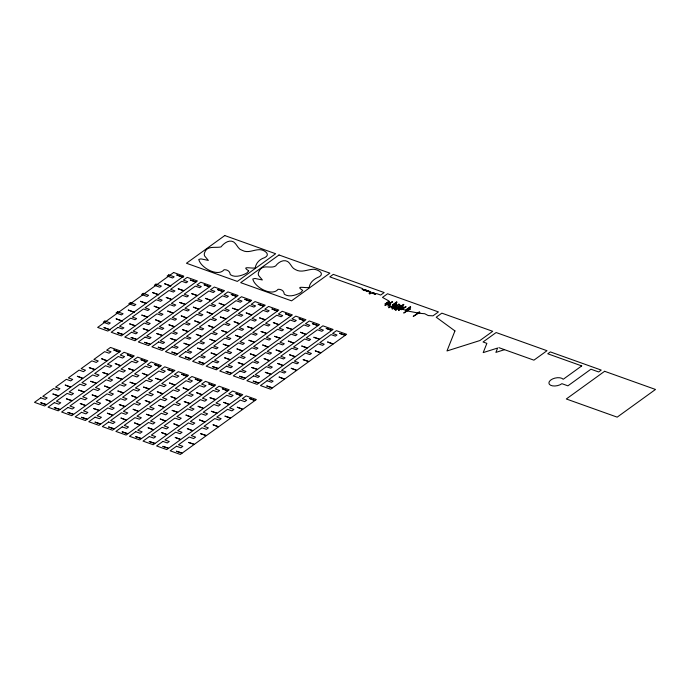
<?xml version="1.0" encoding="UTF-8"?>
<svg xmlns="http://www.w3.org/2000/svg" width="690" height="690" viewBox="0 0 690 690"><rect width="100%" height="100%" fill="white"/><g stroke="black" fill="none" stroke-linecap="round" stroke-linejoin="round"><path stroke-width="1.03" d="M389.358 305.023L389.815 303.764M259.431 270.54L258.457 272.671A15.016 7.849 -11.8 0 0 258.681 275.586L262.381 279.976L254.921 278.441L252.79 279.019C254.731 287.463 272.102 296.838 278.096 289.274C281.727 289.11 284.082 291.171 284.28 294.19C288.549 297.183 294.156 295.622 298.554 293.759A13.748 7.185 -11.8 0 0 301.012 292.439L302.703 290.378C294.087 284.961 306.722 288.618 309.189 287.359C310.095 281.753 314.554 278.682 319.625 276.604C325.007 272.895 316.908 269.204 313.363 269.255C307.369 269.462 301.306 273.111 295.398 269.574C291.68 268.194 290.878 263.623 287.678 261.519C283.383 259.078 278.191 262.338 275.672 265.935C270.687 269.126 263.269 263.822 259.388 270.575M397.423 308.603L395.508 310.207L397.656 308.706L398.708 308.792M369.228 293.509L369.59 294.026L372.548 292.612L372.117 293.198L373.704 292.845L372.816 293.552L374.118 292.965L373.549 293.69L374.385 293.216L373.946 293.88L375.455 293.681L374.817 294.414L376.559 293.578L380.699 295.053L384.166 292.543L333.287 274.37L329.82 276.88L362.509 288.558L362.172 289.697L363.708 289.231L363.354 289.947L364.277 289.524L363.371 290.119L364.475 289.705L364.061 290.128L365.07 289.559L364.7 290.412L366.14 289.947L365.113 290.757L366.632 290.266L366.174 290.852L367.063 290.688L366.528 291.189L367.925 290.594L367.382 291.447L368.46 290.792L367.882 291.637L369.012 291.163L368.676 291.741L369.236 291.206L369.357 292.017L369.961 291.447L369.659 292.301L370.978 292.051L369.21 293.526M389.445 307.43L390.592 306.231L389.6 305.161M392.041 301.694L387.789 304.868L392.61 301.978L392.222 301.772M390.091 304.549L387.961 306.136L390.178 304.592M396.569 301.935L392.317 305.109L397.138 302.22L396.75 302.013M395.922 303.428L391.67 306.602L396.491 303.712L396.103 303.505M393.481 305.765L391.359 307.352L393.567 305.799M396.008 304.833L391.756 308.007L396.578 305.118L396.181 304.911M398.82 304.118L394.568 307.291L399.389 304.402L399.001 304.195M396.871 306.972L394.749 308.559L396.966 307.015M400.174 305.213L394.223 309.646L400.968 305.601L400.028 305.584L400.424 305.308M397.509 308.715L396.776 308.249M403.357 304.359L399.105 307.533L403.926 304.635L403.538 304.437M402.71 305.851L398.458 309.025L403.279 306.136L402.891 305.929M402.788 307.257L398.535 310.431L403.357 307.542L402.969 307.335M405.608 306.541L401.356 309.715L406.177 306.826L405.789 306.619M410.145 306.783L405.884 309.957L410.705 307.059L410.317 306.852M409.67 308.603L403.719 313.036L410.464 308.991L409.524 308.973L409.92 308.706M419.166 311.992L413.215 316.434L419.96 312.38L419.02 312.372L419.416 312.096M581.73 365.907L563.23 379.276A7.573 3.959 -11.8 0 0 552.492 378.983A7.573 3.959 -11.8 0 0 550.611 385.27A7.573 3.959 -11.8 0 0 561.91 383.683L567.913 385.831L590.933 369.202L598.644 371.953L601.24 370.082L550.361 351.909L547.765 353.78L581.687 365.898M396.224 309.853L396.457 309.637M504.528 349.675L495.894 352.4L497.628 348.036L483.198 352.607L486.873 343.361L483.034 341.99L496.127 332.537L546.998 350.71L533.913 360.163L498.861 347.648M393.067 308.421L392.834 308.637M400.674 309.189L402.029 309.111M392.274 306.852L393.145 306.86M395.793 307.714L394.318 307.662L392.11 308.999L393.938 307.49L393.559 307.015M418.597 313.243L424.712 313.717L428.266 315.572L432.992 315.839L438.426 311.923L387.547 293.75L382.484 297.407L389.065 301.064L384.891 304.178L389.212 301.53L389.108 302.496L384.968 305.584L389.315 302.927L389.393 303.479M417.545 312.889L407.367 310.966M402.356 309.215L406.712 310.621M398.975 308.766L400.174 309.017M392.015 306.783L391.049 306.395L388.72 307.783L389.6 307.128M248.685 270.816L246.994 272.869A13.748 7.185 -11.8 0 1 244.536 274.189C240.137 276.052 234.531 277.622 230.262 274.62C230.063 271.601 227.709 269.54 224.086 269.712C218.083 277.268 200.712 267.893 198.772 259.457L200.911 258.871L208.363 260.415L204.663 256.016A15.016 7.849 -11.8 0 1 204.438 253.109C206.853 245.088 215.332 248.245 220.981 246.925C223.853 243.354 228.933 239.292 233.66 241.948C237.075 244.277 237.929 249.383 242.328 250.375C248.021 253.489 253.635 249.677 259.345 249.685C263.606 249.375 271.368 254.282 264.813 257.577C259.716 259.138 256.197 262.726 255.171 267.798C252.704 269.048 240.068 265.391 248.685 270.816M454.943 330.924L446.973 350.96L479.93 340.532L492.695 331.304L441.85 313.148L436.227 317.21L454.943 330.924M104.88 321.031L103.284 322.187L108.71 324.119L110.305 322.972L104.88 321.031M117.654 311.802L116.058 312.958L121.483 314.899L123.079 313.743L117.654 311.802M130.427 302.574L128.832 303.729L134.257 305.67L135.852 304.514L130.427 302.574M143.192 293.345L141.597 294.501L147.03 296.441L148.626 295.286L143.192 293.345M155.966 284.116L154.37 285.272L159.795 287.213L161.4 286.057L155.966 284.116M168.739 274.887L167.144 276.043L172.569 277.984L174.165 276.828L168.739 274.887M173.647 272.507L97.652 327.414L107.83 331.045L183.825 276.138L173.647 272.507M224.768 235.557L186.455 263.244L237.334 281.416L275.646 253.73L224.768 235.557M104.043 327.629L110.15 329.811L104.043 327.629M116.179 318.858L122.285 321.04L116.179 318.858M128.314 310.095L134.421 312.277L128.314 310.095M140.45 301.332L146.556 303.505L140.45 301.332M152.576 292.56L158.683 294.742L152.576 292.56M164.712 283.797L170.818 285.979L164.712 283.797M176.847 275.025L182.954 277.207L176.847 275.025M117.93 327.414L111.219 332.261L121.397 335.892L123.122 334.65L117.421 332.615L123.312 334.512L135.257 325.878L129.556 323.843L135.447 325.74L147.384 317.115L141.692 315.08L147.582 316.977L159.519 308.344L154.017 306.17L159.709 308.206L171.655 299.581L166.152 297.407L171.845 299.443L183.79 290.818L178.089 288.782L183.98 290.68L195.925 282.046L190.224 280.011L196.115 281.908L197.392 280.985L187.214 277.354L183.385 280.123L187.732 281.675L186.136 282.831L181.789 281.27L170.611 289.352L174.967 290.904L173.363 292.06L169.016 290.499L157.838 298.58L162.193 300.133L160.597 301.288L156.242 299.727L145.064 307.809L149.42 309.362L147.824 310.509L143.468 308.956L132.299 317.029L136.646 318.59L135.05 319.737L130.695 318.185L119.525 326.258L123.872 327.819L122.277 328.966L117.93 327.414M40.814 397.776L34.5 402.339L44.678 405.979L46.351 404.763L40.658 402.727L46.592 404.59L58.486 396L52.794 393.964L58.728 395.827L70.621 387.228L65.162 385.02L70.854 387.055L82.757 378.465L77.297 376.257L82.99 378.293L94.892 369.693L89.191 367.658L95.125 369.521L107.019 360.93L101.559 358.722L107.261 360.758L119.154 352.159L113.695 349.959L119.396 351.995L120.672 351.072L110.495 347.432L106.665 350.201L111.012 351.753L109.029 353.194L104.673 351.641L93.892 359.43L98.239 360.982L96.255 362.423L91.908 360.861L81.118 368.658L85.474 370.211L83.481 371.651L79.134 370.09L68.344 377.887L72.7 379.44L70.708 380.88L66.361 379.319L55.571 387.116L59.927 388.668L57.943 390.1L53.587 388.548L42.806 396.345L47.153 397.897L45.169 399.329L40.814 397.776M131.497 332.261L124.787 337.108L134.964 340.739L136.689 339.497L130.988 337.462L136.879 339.359L148.824 330.726L143.123 328.69L149.014 330.588L160.951 321.963L155.448 319.789L161.15 321.825L173.087 313.191L167.584 311.018L173.276 313.053L185.222 304.428L179.521 302.393L185.412 304.29L197.357 295.665L191.656 293.63L197.547 295.518L209.493 286.893L203.981 284.72L209.682 286.755L210.959 285.832L200.781 282.201L196.952 284.97L201.299 286.522L199.703 287.678L195.356 286.117L184.178 294.199L188.534 295.751L186.93 296.907L182.583 295.346L171.405 303.419L175.76 304.98L174.165 306.127L169.809 304.575L158.631 312.648L162.987 314.209L161.391 315.356L157.035 313.803L145.866 321.876L150.213 323.438L148.617 324.585L144.262 323.032L133.092 331.105L137.439 332.658L135.844 333.813L131.497 332.261M54.381 402.624L48.067 407.186L58.245 410.826L59.927 409.61L54.225 407.574L60.159 409.437L72.053 400.838L66.361 398.803L72.295 400.674L84.189 392.075L78.487 390.04L84.421 391.903L96.324 383.312L90.623 381.277L96.557 383.14L108.459 374.541L102.758 372.505L108.692 374.368L120.586 365.778L115.126 363.57L120.828 365.605L132.721 357.006L127.262 354.798L132.963 356.834L134.239 355.911L124.062 352.28L120.233 355.048L124.58 356.601L122.596 358.041L118.24 356.48L107.459 364.277L111.806 365.829L109.822 367.27L105.475 365.709L94.685 373.506L99.041 375.058L97.049 376.498L92.702 374.937L81.912 382.734L86.267 384.287L84.275 385.719L79.928 384.166L69.138 391.963L73.494 393.516L71.51 394.947L67.154 393.395L56.373 401.192L60.72 402.744L58.736 404.176L54.381 402.624M145.064 337.108L138.354 341.955L148.531 345.587L150.256 344.345L144.555 342.309L150.446 344.207L162.392 335.573L156.69 333.537L162.581 335.435L174.518 326.81L168.826 324.774L174.717 326.672L186.654 318.038L181.151 315.865L186.843 317.9L198.789 309.275L193.286 307.102L198.979 309.137L210.924 300.504L205.413 298.33L211.114 300.366L223.06 291.741L217.548 289.567L223.249 291.603L224.526 290.68L214.349 287.049L210.519 289.809L214.866 291.37L213.27 292.517L208.923 290.964L197.745 299.037L202.101 300.599L200.505 301.746L196.15 300.193L184.972 308.266L189.327 309.827L187.732 310.974L183.376 309.422L172.198 317.495L176.554 319.056L174.958 320.203L170.603 318.651L159.433 326.724L163.78 328.276L162.185 329.432L157.829 327.879L146.66 335.952L151.007 337.505L149.411 338.661L145.064 337.108M67.948 407.471L61.634 412.034L71.812 415.665L73.494 414.457L67.793 412.422L73.727 414.285L85.62 405.686L80.161 403.486L85.862 405.522L97.756 396.923L92.055 394.887L97.997 396.75L109.891 388.151L104.431 385.952L110.124 387.987L122.026 379.388L116.325 377.352L122.259 379.215L134.153 370.625L128.461 368.589L134.395 370.452L146.289 361.853L140.829 359.645L146.53 361.681L147.807 360.758L137.629 357.127L133.8 359.895L138.147 361.448L136.163 362.888L131.807 361.327L121.026 369.124L125.373 370.677L123.389 372.108L119.042 370.556L108.252 378.353L112.608 379.905L110.616 381.337L106.269 379.785L95.479 387.582L99.834 389.134L97.851 390.566L93.495 389.013L82.705 396.81L87.061 398.363L85.077 399.795L80.721 398.242L69.94 406.039L74.287 407.592L72.303 409.023L67.948 407.471M158.631 341.955L151.921 346.803L162.098 350.434L163.823 349.183L158.122 347.148L164.013 349.045L175.959 340.42L170.258 338.385L176.148 340.282L188.094 331.657L182.393 329.622L188.284 331.519L200.221 322.886L194.528 320.85L200.419 322.748L212.356 314.123L206.853 311.949L212.546 313.985L224.492 305.351L218.98 303.177L224.681 305.213L236.627 296.588L231.115 294.414L236.817 296.45L238.093 295.527L227.916 291.887L224.086 294.656L228.433 296.217L226.838 297.364L222.49 295.812L211.312 303.885L215.668 305.446L214.072 306.593L209.717 305.04L198.539 313.113L202.895 314.666L201.299 315.822L196.943 314.269L185.765 322.342L190.121 323.895L188.525 325.05L184.17 323.498L173 331.571L177.347 333.123L175.752 334.279L171.405 332.727L160.227 340.8L164.574 342.352L162.978 343.508L158.631 341.955M279.002 254.981L240.689 282.659L291.568 300.84L329.88 273.154L279.002 254.981M81.515 412.318L75.201 416.881L85.379 420.512L87.061 419.304L81.36 417.269L87.294 419.132L99.188 410.533L93.495 408.497L99.429 410.36L111.323 401.77L105.863 399.562L111.564 401.597L123.458 392.998L117.757 390.963L123.691 392.834L135.594 384.235L129.893 382.2L135.827 384.063L147.72 375.472L142.261 373.264L147.962 375.3L159.856 366.701L154.396 364.493L160.097 366.528L161.374 365.605L151.196 361.974L147.367 364.743L151.714 366.295L149.73 367.727L145.374 366.174L134.593 373.971L138.94 375.524L136.956 376.956L132.609 375.403L121.82 383.2L126.175 384.753L124.183 386.184L119.836 384.632L109.046 392.429L113.401 393.981L111.418 395.413L107.062 393.861L96.272 401.658L100.628 403.21L98.644 404.642L94.288 403.089L83.507 410.878L87.854 412.439L85.871 413.871L81.515 412.318M172.198 346.803L165.488 351.641L175.665 355.281L177.39 354.03L171.689 351.995L177.58 353.892L189.526 345.267L183.825 343.232L189.716 345.129L201.661 336.504L196.15 334.322L201.851 336.358L213.788 327.733L208.285 325.559L213.986 327.595L225.923 318.97L220.222 316.934L226.113 318.832L238.059 310.198L232.357 308.163L238.248 310.06L250.194 301.435L244.683 299.262L250.384 301.297L251.66 300.374L241.483 296.735L237.653 299.503L242 301.064L240.405 302.211L236.058 300.659L224.88 308.732L229.235 310.284L227.64 311.44L223.284 309.888L212.106 317.961L216.462 319.513L214.866 320.669L210.51 319.116L199.332 327.189L203.688 328.742L202.092 329.898L197.737 328.345L186.567 336.418L190.914 337.971L189.319 339.126L184.972 337.574L173.794 345.647L178.141 347.199L176.545 348.355L172.198 346.803M95.082 417.165L88.769 421.728L98.946 425.359L100.628 424.152L94.927 422.116L100.861 423.979L112.755 415.38L107.295 413.172L112.996 415.207L124.89 406.617L119.197 404.582L125.132 406.445L137.025 397.845L131.566 395.637L137.258 397.673L149.161 389.082L143.46 387.047L149.394 388.91L161.296 380.311L155.595 378.275L161.529 380.147L173.423 371.548L167.73 369.512L173.664 371.375L174.941 370.452L164.763 366.821L160.934 369.59L165.281 371.142L163.297 372.574L158.942 371.022L148.16 378.819L152.507 380.371L150.524 381.803L146.177 380.25L135.387 388.047L139.742 389.6L137.75 391.032L133.403 389.479L122.613 397.276L126.969 398.829L124.985 400.26L120.629 398.708L109.839 406.496L114.195 408.057L112.211 409.489L107.856 407.937L97.074 415.725L101.421 417.286L99.438 418.718L95.082 417.165M185.765 351.65L179.055 356.488L189.233 360.128L190.958 358.878L185.256 356.842L191.147 358.74L203.093 350.115L197.392 348.079L203.283 349.977L215.228 341.343L209.717 339.17L215.418 341.205L227.355 332.58L221.663 330.545L227.553 332.442L239.49 323.817L233.988 321.635L239.68 323.67L251.626 315.045L246.114 312.872L251.815 314.907L263.761 306.282L258.06 304.247L263.951 306.144L265.227 305.221L255.05 301.582L251.22 304.35L255.576 305.903L253.972 307.059L249.625 305.506L238.447 313.579L242.802 315.132L241.207 316.287L236.851 314.735L225.673 322.808L230.029 324.36L228.433 325.516L224.078 323.964L212.908 332.037L217.255 333.589L215.66 334.745L211.304 333.192L200.135 341.265L204.482 342.818L202.886 343.974L198.539 342.421L187.361 350.494L191.708 352.047L190.112 353.202L185.765 351.65M108.649 422.013L102.336 426.575L112.513 430.206L114.195 428.99L108.494 426.955L114.428 428.826L126.322 420.227L120.862 418.019L126.563 420.055L138.457 411.464L132.998 409.256L138.699 411.292L150.593 402.693L145.133 400.485L150.825 402.52L162.728 393.93L157.26 391.722L162.961 393.757L174.863 385.158L169.395 382.95L175.096 384.986L186.99 376.395L181.53 374.187L187.232 376.223L188.508 375.3L178.331 371.669L174.501 374.437L178.848 375.99L176.864 377.421L172.517 375.869L161.727 383.666L166.083 385.218L164.091 386.65L159.744 385.098L148.954 392.886L153.309 394.447L151.317 395.879L146.97 394.326L136.18 402.115L140.536 403.676L138.552 405.108L134.196 403.555L123.415 411.344L127.762 412.905L125.778 414.336L121.423 412.784L110.642 420.572L114.989 422.133L113.005 423.565L108.649 422.013M199.332 356.488L192.622 361.336L202.8 364.976L204.525 363.725L198.824 361.689L204.714 363.587L216.66 354.962L210.959 352.926L216.85 354.824L228.795 346.19L223.094 344.155L228.985 346.052L240.922 337.427L235.419 335.254L241.121 337.289L253.058 328.656L247.356 326.62L253.247 328.518L265.193 319.893L259.492 317.857L265.383 319.755L277.328 311.13L271.817 308.956L277.518 310.983L278.795 310.069L268.617 306.429L264.788 309.198L269.143 310.75L267.539 311.906L263.192 310.353L252.014 318.426L256.37 319.979L254.774 321.135L250.418 319.582L239.24 327.655L243.596 329.208L242 330.363L237.645 328.811L226.475 336.884L230.822 338.436L229.227 339.592L224.871 338.04L213.702 346.113L218.049 347.665L216.453 348.821L212.106 347.268L200.928 355.341L205.275 356.894L203.679 358.05L199.332 356.488M122.216 426.86L115.903 431.423L126.08 435.054L127.762 433.838L122.061 431.802L127.995 433.674L139.889 425.075L134.429 422.866L140.13 424.902L152.024 416.303L146.332 414.267L152.266 416.139L164.16 407.54L158.7 405.332L164.393 407.367L176.295 398.777L170.835 396.569L176.528 398.604L188.43 390.005L182.962 387.797L188.663 389.833L200.557 381.242L195.097 379.034L200.799 381.07L202.075 380.147L191.898 376.516L188.068 379.284L192.415 380.837L190.431 382.269L186.084 380.716L175.295 388.505L179.65 390.066L177.658 391.497L173.311 389.945L162.521 397.733L166.876 399.294L164.884 400.726L160.537 399.174L149.747 406.962L154.103 408.523L152.119 409.955L147.763 408.402L136.982 416.191L141.329 417.743L139.346 419.184L134.99 417.631L124.209 425.42L128.556 426.972L126.572 428.412L122.216 426.86M212.9 361.336L206.189 366.183L216.367 369.814L218.092 368.572L212.391 366.537L218.282 368.434L230.227 359.809L224.526 357.774L230.417 359.671L242.363 351.038L236.851 348.864L242.552 350.899L254.489 342.274L248.797 340.239L254.688 342.137L266.625 333.503L260.932 331.467L266.814 333.365L278.76 324.74L273.257 322.566L278.95 324.602L290.895 315.968L285.384 313.795L291.085 315.83L292.362 314.907L282.184 311.276L278.355 314.045L282.71 315.597L281.106 316.753L276.759 315.201L265.581 323.274L269.937 324.826L268.341 325.982L263.985 324.429L252.807 332.502L257.163 334.055L255.567 335.211L251.212 333.658L240.042 341.731L244.389 343.284L242.794 344.439L238.438 342.878L227.269 350.96L231.616 352.512L230.02 353.668L225.673 352.107L214.495 360.189L218.842 361.741L217.246 362.897L212.9 361.336M135.783 431.699L129.47 436.27L139.647 439.901L141.329 438.685L135.628 436.649L141.562 438.512L153.456 429.922L147.996 427.714L153.697 429.749L165.591 421.15L160.132 418.951L165.833 420.986L177.727 412.387L172.026 410.352L177.96 412.215L189.862 403.624L184.161 401.589L190.095 403.452L201.998 394.853L196.529 392.645L202.23 394.68L214.124 386.089L208.665 383.882L214.366 385.917L215.642 384.994L205.465 381.354L201.635 384.123L205.982 385.684L203.999 387.116L199.651 385.563L188.862 393.352L193.217 394.913L191.225 396.345L186.878 394.792L176.088 402.581L180.444 404.142L178.451 405.573L174.104 404.021L163.314 411.809L167.67 413.362L165.686 414.802L161.331 413.25L150.549 421.038L154.896 422.591L152.913 424.031L148.557 422.478L137.776 430.267L142.123 431.819L140.139 433.26L135.783 431.699M226.467 366.183L219.756 371.03L229.934 374.661L231.659 373.419L225.958 371.384L231.849 373.281L243.794 364.656L238.093 362.621L243.984 364.51L255.93 355.885L250.229 353.849L256.119 355.747L268.056 347.122L262.554 344.948L268.255 346.984L280.192 338.35L274.499 336.315L280.382 338.212L292.327 329.587L286.626 327.552L292.517 329.449L304.463 320.815L298.951 318.642L304.652 320.678L305.929 319.755L295.751 316.123L291.922 318.892L296.277 320.445L294.682 321.6L290.326 320.048L279.148 328.121L283.504 329.673L281.908 330.829L277.553 329.277L266.375 337.35L270.73 338.902L269.135 340.058L264.779 338.497L253.61 346.578L257.957 348.131L256.361 349.287L252.005 347.726L240.836 355.807L245.183 357.36L243.587 358.515L239.24 356.954L228.062 365.036L232.418 366.588L230.814 367.736L226.467 366.183M149.359 436.546L143.037 441.108L153.214 444.748L154.896 443.532L149.195 441.497L155.129 443.359L167.032 434.769L161.564 432.561L167.265 434.596L179.159 425.997L173.699 423.789L179.4 425.825L191.294 417.234L185.834 415.026L191.527 417.062L203.429 408.463L197.97 406.263L203.662 408.299L215.565 399.7L209.864 397.664L215.798 399.527L227.691 390.937L222.232 388.729L227.933 390.764L229.209 389.841L219.032 386.202L215.202 388.97L219.549 390.531L217.566 391.963L213.219 390.411L202.429 398.199L206.784 399.752L204.792 401.192L200.445 399.639L189.655 407.428L194.011 408.98L192.027 410.421L187.671 408.868L176.882 416.656L181.237 418.209L179.253 419.649L174.898 418.088L164.117 425.885L168.464 427.438L166.48 428.878L162.124 427.317L151.343 435.114L155.69 436.666L153.706 438.107L149.359 436.546M240.034 371.03L233.323 375.878L243.501 379.509L245.226 378.267L239.525 376.231L245.416 378.129L257.361 369.495L251.66 367.46L257.551 369.357L269.497 360.732L263.985 358.559L269.687 360.594L281.623 351.969L275.931 349.934L281.822 351.822L293.759 343.197L288.256 341.024L293.949 343.059L305.894 334.434L300.392 332.261L306.084 334.296L318.03 325.663L312.329 323.627L318.219 325.525L319.496 324.602L309.318 320.971L305.489 323.739L309.845 325.292L308.249 326.448L303.893 324.887L292.715 332.968L297.071 334.521L295.475 335.676L291.12 334.115L279.942 342.197L284.297 343.749L282.702 344.905L278.346 343.344L267.177 351.426L271.524 352.978L269.928 354.134L265.581 352.573L254.403 360.646L258.75 362.207L257.154 363.354L252.807 361.802L241.629 369.875L245.985 371.436L244.381 372.583L240.034 371.03M162.926 441.393L156.604 445.956L166.782 449.595L168.464 448.379L162.762 446.344L168.696 448.207L180.599 439.616L175.131 437.408L180.832 439.444L192.726 430.845L187.266 428.637L192.967 430.672L204.861 422.082L199.401 419.874L205.094 421.909L216.996 413.31L211.295 411.274L217.229 413.138L229.132 404.547L223.663 402.339L229.365 404.375L241.259 395.775L235.799 393.576L241.5 395.612L242.777 394.689L232.599 391.049L228.77 393.818L233.117 395.37L231.133 396.81L226.786 395.258L215.996 403.046L220.352 404.599L218.359 406.039L214.012 404.487L203.222 412.275L207.578 413.828L205.594 415.268L201.239 413.707L190.449 421.504L194.804 423.056L192.821 424.497L188.465 422.936L177.684 430.733L182.031 432.285L180.047 433.725L175.691 432.164L164.91 439.961L169.257 441.514L167.273 442.945L162.926 441.393M253.601 375.878L246.891 380.725L257.068 384.356L258.793 383.114L253.092 381.078L258.983 382.976L270.929 374.342L265.227 372.307L271.118 374.204L283.064 365.579L277.553 363.406L283.254 365.441L295.191 356.808L289.498 354.772L295.389 356.67L307.326 348.045L301.634 346.009L307.516 347.907L319.461 339.282L313.76 337.246L319.651 339.144L331.597 330.51L326.085 328.337L331.787 330.372L333.063 329.449L322.886 325.818L319.056 328.587L323.412 330.139L321.816 331.295L317.46 329.734L306.282 337.815L310.638 339.368L309.042 340.524L304.687 338.963L293.509 347.036L297.864 348.597L296.269 349.744L291.913 348.191L280.744 356.264L285.091 357.825L283.495 358.973L279.148 357.42L267.97 365.493L272.317 367.054L270.721 368.201L266.375 366.649L255.197 374.722L259.552 376.283L257.948 377.43L253.601 375.878M176.493 446.24L170.171 450.803L180.349 454.443L182.031 453.227L176.329 451.191L182.263 453.054L194.166 444.455L188.465 442.419L194.399 444.291L206.293 435.692L200.6 433.656L206.534 435.519L218.428 426.929L212.969 424.721L218.67 426.756L230.564 418.157L224.862 416.122L230.796 417.985L242.699 409.394L237.231 407.186L242.932 409.222L254.826 400.623L249.366 398.423L255.067 400.459L256.344 399.536L246.166 395.896L242.337 398.665L246.684 400.217L244.7 401.658L240.353 400.096L229.563 407.894L233.919 409.446L231.926 410.886L227.579 409.325L216.789 417.122L221.145 418.675L219.161 420.115L214.806 418.554L204.016 426.351L208.371 427.904L206.388 429.335L202.032 427.783L191.251 435.58L195.598 437.132L193.614 438.564L189.258 437.012L178.477 444.809L182.824 446.361L180.84 447.793L176.493 446.24M267.168 380.725L260.466 385.572L270.635 389.203L272.36 387.961L266.668 385.926L272.55 387.823L284.496 379.19L278.993 377.016L284.685 379.052L296.631 370.427L291.12 368.253L296.821 370.288L308.766 361.655L303.065 359.619L308.956 361.517L320.893 352.892L315.201 350.856L321.091 352.754L333.029 344.12L327.526 341.947L333.218 343.982L345.164 335.357L339.463 333.322L345.354 335.219L346.63 334.296L336.453 330.665L332.623 333.434L336.979 334.986L335.383 336.134L331.028 334.581L319.849 342.654L324.205 344.215L322.61 345.362L318.254 343.81L307.085 351.883L311.432 353.444L309.836 354.591L305.48 353.038L294.311 361.112L298.658 362.673L297.062 363.82L292.715 362.267L281.537 370.34L285.884 371.893L284.289 373.048L279.942 371.496L268.764 379.569L273.119 381.122L271.515 382.277L267.168 380.725M604.621 371.289L566.309 398.975L617.188 417.148L655.5 389.462L604.621 371.289"/></g></svg>
